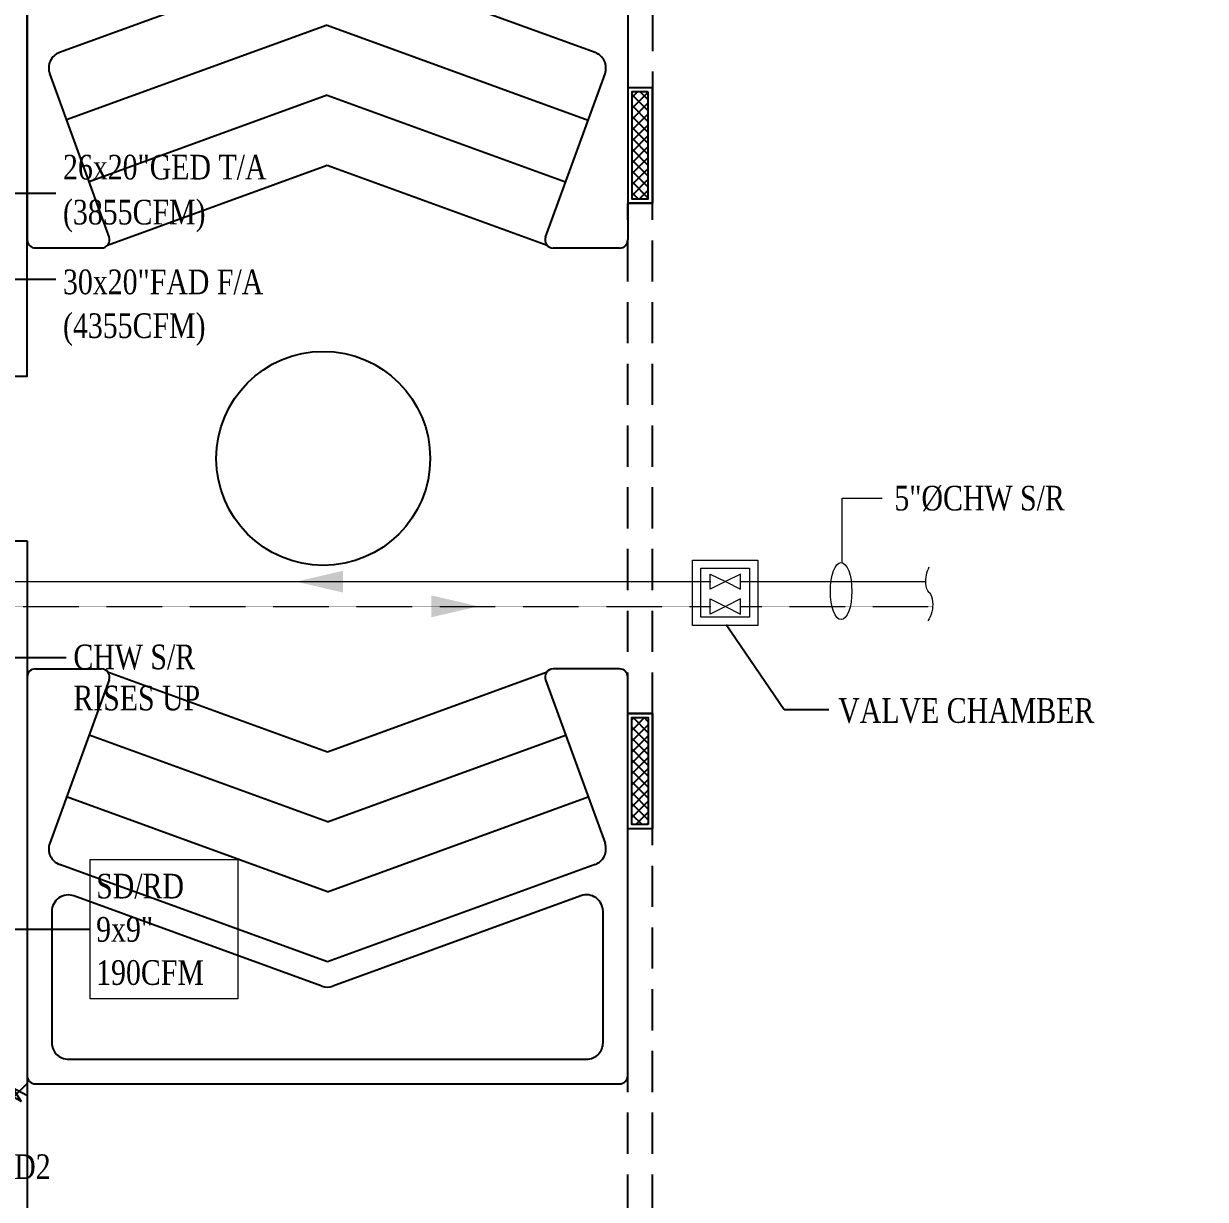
# Model space of a CAD drawing. Extents: x 278386 to 404536, y 8015 to 97114.
# Drawn here: x 346384 to 360749, y 40331 to 54619 of the extents above; entities that cross this region are included whole.
import ezdxf

# ---------------------------------------------------------------- set-up
doc = ezdxf.new("R2010")
doc.units = 0
doc.header["$LTSCALE"] = 2
doc.header["$MEASUREMENT"] = 0
for name, pattern in [('1-BLOCK-A_FLOOR PLAN$0$HIDDEN', [0.375, 0.25, -0.125]), ('1-BLOCK-A_FLOOR PLAN$0$HIDDEN2', [0.1875, 0.125, -0.0625]), ('HIDDEN', [0.375, 0.25, -0.125])]:
    doc.linetypes.add(name, pattern=pattern)
doc.layers.get('0').update_dxf_attribs({"color": 1})
doc.layers.add('-D', color=2, linetype='Continuous', lineweight=13)
doc.layers.add('-DT', color=4, linetype='Continuous', lineweight=13)
for name, color, linetype in [('1-BLOCK-A_FLOOR PLAN$0$ARCH', 1, '1-BLOCK-A_FLOOR PLAN$0$HIDDEN2'), ('1-BLOCK-A_FLOOR PLAN$0$CLADDING', 1, 'Continuous'), ('1-BLOCK-A_FLOOR PLAN$0$COL-HAT', 1, 'Continuous'), ('1-BLOCK-A_FLOOR PLAN$0$COLUMN', 1, 'Continuous'), ('1-BLOCK-A_FLOOR PLAN$0$HRAIL', 1, 'Continuous'), ('1-BLOCK-A_FLOOR PLAN$0$PAV', 1, 'Continuous'), ('1-BLOCK-A_FLOOR PLAN$0$STAIR', 1, 'Continuous'), ('ex text', 93, 'Continuous'), ('ext', 93, 'Continuous'), ('TITLE-A$0$1-BLOCK-A_FLOOR PLAN$0$ROAD', 1, 'Continuous')]:
    doc.layers.add(name, color=color, linetype=linetype)
doc.styles.add('DIMTEXT', font='romans.shx', dxfattribs={"width": 0.75})
doc.styles.add('IBA', font='romantic.ttf', dxfattribs={"width": 0.8, "height": 0.3})
doc.dimstyles.new('LEADER', dxfattribs={"dimscale": 0.2, "dimtxt": 1.8, "dimasz": 2, "dimexe": 2, "dimexo": 1.5, "dimgap": 1, "dimtad": 1, "dimlfac": 100, "dimzin": 13, "dimdsep": 46, "dimtxsty": 'DIMTEXT', "dimcen": 1.5, "dimdle": 2, "dimclrd": 4, "dimclre": 256, "dimclrt": 4, "dimadec": 0, "dimazin": 0, "dimtfac": 1, "dimtix": 1, "dimtmove": 2, "dimatfit": 0, "dimfxl": 2, "dimtolj": 1, "dimtzin": 13, "dimarcsym": 0})
pattern_1 = [(45, (0, -4), (-0.06629126073623882, 0.06629126073623884), []), (135, (0, -4), (-0.06629126073623884, -0.06629126073623882), [])]

# ---------------------------------------------------------------- blocks, each defined once
blk = doc.blocks.new('CR')
at = {"layer": 'ext'}
for p, q in [((2.739221332348478, 2.723460800644318), (4.860541675908138, 4.844781144203978)), ((3.909599179527589, 4.834337319062257), (4.527367001286223, 3.692262799259936)), ((3.433219105741472, 4.383097850155622), (4.071152569732533, 3.261188972585671)), ((4.527367001286223, 3.692262799259936), (3.433219105741472, 4.383097850155622))]:
    blk.add_line(p, q, dxfattribs=at)
blk.add_circle((0, 0), 1.108861917819384, dxfattribs=at)
blk.add_solid([(2.974923592743892, 2.487758540248706), (2.503519071952923, 2.959163061039732), (1.325007769975343, 1.309247238271126)], dxfattribs=at)
blk = doc.blocks.new('1-BLOCK-A_FLOOR PLAN', base_point=(138.4295842972385, 17.08714958300015))
at = {"layer": '1-BLOCK-A_FLOOR PLAN$0$COL-HAT'}
h = blk.add_hatch(dxfattribs=at)
h.set_pattern_fill('ANSI37', color=8, scale=0.75, style=0)
h.set_pattern_definition(pattern_1)
h.paths.add_polyline_path([(90.05000240868765, 60.55429273128013), (89.85000061658066, 60.55429287089252), (89.85000003151212, 59.25429286396666), (90.05000182361317, 59.25429272435422)])
h = blk.add_hatch(dxfattribs=at)
h.set_pattern_fill('ANSI37', color=8, scale=0.75, style=0)
h.set_pattern_definition(pattern_1)
h.paths.add_polyline_path([(90.05000182361317, 52.95000016677246), (89.85000003151212, 52.95000002716002), (89.85000061658066, 51.65000002023416), (90.05000240868766, 51.65000015984656)])
at = {"layer": '1-BLOCK-A_FLOOR PLAN$0$ARCH', "color": 8, "linetype": '1-BLOCK-A_FLOOR PLAN$0$HIDDEN'}
for p, q in [((89.80000000000508, 66.80134682800136), (89.80000536412854, 60.60134619054614)), ((90.10000043369087, 66.80134682800139), (90.10000715623566, 60.60134664102611)), ((89.80000000000187, 53.00000011164889), (89.79999999802115, 59.19999984831357)), ((90.10000179210921, 53.00000019389874), (90.1000001057829, 59.20000000000005)), ((89.80000000000508, 45.40000000000015), (89.80000536412854, 51.60000063745537)), ((90.10000043369087, 45.40000000000013), (90.10000715623566, 51.60000018697539))]:
    blk.add_line(p, q, dxfattribs=at)
at = {"layer": '1-BLOCK-A_FLOOR PLAN$0$CLADDING', "color": 8}
for p, q in [((90.10000715623566, 60.60429270415131), (89.80000107037148, 60.60429289801868)), ((90.10000244019172, 60.60429270415402), (90.1000017921158, 59.20429269722795)), ((90.10000179210921, 59.20429269722795), (89.80000000000877, 59.20429289109294)), ((81.35000000082408, 55.10000000000004), (82.50000000064695, 55.10000000000008)), ((82.50000000064695, 55.10000000000008), (82.4999999999169, 44.89999999999936)), ((90.10000179210921, 53.00000019389874), (89.80000000000877, 53.00000000003374)), ((90.10000244019172, 51.60000018697266), (90.1000017921158, 53.00000019389874)), ((90.10000715623566, 51.60000018697539), (89.80000107037148, 51.59999999310799))]:
    blk.add_line(p, q, dxfattribs=at)
for points in [[(81.30000000082418, 57.0006734140006), (81.35000000082418, 57.00067341400065), (81.35000000082408, 57.10000000000007), (82.50000000040592, 57.10000000000009), (82.49999999992417, 67.29865317197468)], [(90.10000715623568, 60.60429270415125), (89.80000064808436, 60.60429289801885), (89.80000000000845, 59.204292891093), (90.10000179210914, 59.20429269722789), (90.10000244019164, 60.60429270415398)], [(90.10000715623568, 51.60000018697544), (89.80000064808436, 51.59999999310784), (89.80000000000845, 53.00000000003368), (90.10000179210914, 53.00000019389879), (90.10000244019164, 51.60000018697271)]]:
    blk.add_lwpolyline(points, dxfattribs=at)
at = {"layer": '1-BLOCK-A_FLOOR PLAN$0$COLUMN', "color": 8}
for points in [[(90.05000240868765, 60.55429273128013), (89.85000061658066, 60.55429287089252), (89.85000003151212, 59.25429286396667), (90.05000182361317, 59.25429272435422)], [(90.05000240868765, 51.65000015984655), (89.85000061658066, 51.65000002023416), (89.85000003151212, 52.95000002716002), (90.05000182361317, 52.95000016677246)]]:
    blk.add_lwpolyline(points, close=True, dxfattribs=at)
at = {"layer": '1-BLOCK-A_FLOOR PLAN$0$HRAIL', "color": 8}
blk.add_circle((86.09897997558875, 56.10067341400075), 1.3, dxfattribs=at)
at = {"layer": '1-BLOCK-A_FLOOR PLAN$0$PAV', "color": 8}
for p, q in [((82.50000455688888, 63.59999544351966), (82.50025428348624, 58.75748200595154)), ((89.80000000000197, 63.59865336600816), (89.80000000000186, 58.75614052881122)), ((86.14713005219402, 62.21733780801243), (82.89355632939612, 61.03313381792337)), ((89.40440362178137, 61.03178718382063), (86.14713005219402, 62.21733780801243)), ((83.49653990586285, 58.79168917724648), (82.7740218339041, 60.77679126510105)), ((88.80142004531476, 58.79034254314377), (89.52393811727339, 60.77544463099831)), ((82.60025428335325, 58.65748716291393), (83.40257064378426, 58.65748716291391)), ((89.70000000000189, 58.65614052881122), (88.89538930739329, 58.6561405288112)), ((82.50025428348624, 53.44256482204997), (82.50000455688888, 48.60005138448184)), ((82.60025428335325, 53.54255966508757), (83.40257064378426, 53.54255966508759)), ((89.70000000000189, 53.54255966508757), (88.89538930739329, 53.54255966508759)), ((89.80000000000197, 48.60004682789062), (89.80000000000186, 53.44255966508756)), ((83.49653990586285, 53.40835765075503), (82.7740218339041, 51.42325556290045)), ((88.80142004531476, 53.40835765075502), (89.52393811727339, 51.42325556290048)), ((86.14897997558877, 49.98203570293773), (82.89355632939612, 51.16691301007813)), ((89.40440362178137, 51.16691301007816), (86.14897997558877, 49.98203570293773)), ((86.08057594628717, 49.68767940154689), (83.06849953542428, 50.78398555865406)), ((89.23159597137303, 50.78476283739403), (86.21738400362086, 49.68767940151926)), ((82.80009550692711, 50.59605614768864), (82.80002278376259, 49.00005594107036)), ((89.50000000000196, 49.00004682789078), (89.5000000000019, 50.59682431322367)), ((83.00002278355491, 48.80004682789304), (89.3000000000019, 48.80004682789077)), ((82.60000455678501, 48.50004682789321), (89.7000000000019, 48.5000468278906))]:
    blk.add_line(p, q, dxfattribs=at)
for centre, radius, start, end in [((82.96196035806128, 60.84519529376618), 0.2, 110, 200.0000000000004), ((89.33599959311621, 60.84384865966345), 0.2, 339.9999999999999, 69.99999999999993), ((82.60025428335325, 58.75748716291393, -1.284669615879743e-09), 0.1, 180.0029547218055, 269.9999999999984), ((83.40257064378426, 58.75748716291391), 0.1, 269.9999999999984, 20.00000000000042), ((88.89538930739329, 58.7561405288112), 0.1, 160, 270), ((89.70000000000189, 58.75614052881122), 0.1, 270.0000000000016, 359.9999999999992), ((82.60025428335325, 53.44255966508757), 0.1, 90.00000000000159, 179.9970452781945), ((83.40257064378426, 53.44255966508759), 0.1, 339.9999999999995, 90.00000000000159), ((88.89538930739329, 53.44255966508759), 0.1, 90, 200), ((89.70000000000189, 53.44255966508756), 0.1, 8.651108733580766e-13, 89.99999999999838), ((82.96196035806128, 51.35485153423532), 0.2, 159.9999999999996, 249.9999999999999), ((89.33599959311621, 51.35485153423534), 0.2, 290.0000000000001, 20.00000000000036), ((83.0000955067195, 50.59604703451132), 0.2, 69.99999998790915, 179.9973892670071), ((89.30000000000192, 50.59682431322366, -2.348400391136098e-08), 0.2, 1.704777309264445e-12, 109.9999999889559), ((86.14897997499196, 49.87561792568963, 3.711459932707893e-09), 0.2, 249.9999999879101, 289.9999999889548), ((83.00002278355498, 49.00004682789303), 0.2, 179.9973892670066, 269.9999999999788), ((89.30000000000197, 49.00004682789078), 0.2, 269.9999999999788, 1.628443996909321e-12), ((82.60000455678505, 48.60004682789318), 0.1, 179.9973892670066, 269.9999999999788), ((89.70000000000195, 48.60004682789062), 0.1, 269.9999999999788, 8.142219984546603e-13)]:
    blk.add_arc(centre, radius, start, end, dxfattribs=at)
at = {"layer": '1-BLOCK-A_FLOOR PLAN$0$STAIR', "color": 8}
for p, q in [((86.14713005219396, 61.3659955900317), (82.97923391989951, 60.21297569262944)), ((86.14713005219396, 61.3659955900317), (89.31872603127803, 60.21162905852675)), ((86.14713005219403, 60.51465337205099), (83.25285003456003, 59.46122159600074)), ((86.14713005219403, 60.51465337205099), (89.04510991661752, 59.45987496189802)), ((83.47799213857661, 58.69182440236211), (86.147130052194, 59.66331115407021)), ((86.147130052194, 59.66331115407021), (88.81996781260094, 58.69047776825938)), ((83.47799213857661, 53.5082224256394), (86.14897997558874, 52.53606235687992)), ((86.14897997558874, 52.53606235687992), (88.81996781260094, 53.50822242563941)), ((86.14897997558876, 51.68472013889917), (83.25285003456003, 52.73882523200076)), ((86.14897997558876, 51.68472013889917), (89.04510991661752, 52.73882523200076)), ((86.14897997558873, 50.83337792091845), (82.97923391989951, 51.98707113537206)), ((86.14897997558873, 50.83337792091845), (89.31872603127803, 51.98707113537203))]:
    blk.add_line(p, q, dxfattribs=at)
blk = doc.blocks.new('A$C51B27907')
blk.add_blockref('1-BLOCK-A_FLOOR PLAN', (123.970737410019, 2.307192947193583))
blk = doc.blocks.new('IV')
for p, q in [((0, -2.842170943040401e-14), (-1.230848114822379, 1.024000000000001)), ((-1.230848114822379, 1.024000000000001), (-1.230848114822379, -1.024000000000001)), ((0, -2.842170943040401e-14), (1.230848114822379, 1.024000000000001)), ((1.230848114822379, 1.024000000000001), (1.230848114822379, -1.024000000000001)), ((-1.230848114822379, -1.024000000000001), (0, -2.842170943040401e-14)), ((1.230848114822379, -1.024000000000001), (0, -2.842170943040401e-14))]:
    blk.add_line(p, q)
blk = doc.blocks.new('FIN')
blk.add_lwpolyline([(-1.569081409233053, -0.1506030788216535, -0.1193593838928882), (-1.054820735589337, 0.2292804977540177, -0.1352342616695263), (-0.4930348251474914, 0.302610618303448, -0.2222018966927264), (0.02058831777218995, -0.03121884685691168, 0.2288074667956957), (0.5248470787171993, -0.3500171055566841, 0.1132653020791441), (0.9991642259726783, -0.2968279682627313, 0.1013977267620141), (1.455481962250693, -0.02370324362658138)], format="xyb")
blk = doc.blocks.new('ARR')
at = {"linetype": 'Continuous'}
blk.add_solid([(0.001281864179754955, 0.5095095674024153), (0.001281864179754955, -0.5125088826552036), (2.194833789436195, -0.001499657626393258)], dxfattribs=at)

msp = doc.modelspace()

# ---------------------------------------------------------------- linework, layer by layer
at = {"layer": '-D'}
msp.add_lwpolyline([(347194.1024824044, 44460.41763813603), (348986.7086160617, 44460.41763813603), (348986.7086160617, 42769.36304376307), (347194.1024824044, 42769.36304376307)], close=True, dxfattribs=at)
at = {"layer": '-DT'}
for p, q in [((356332.4674977836, 48068.48655193707), (356332.4674977836, 48852.22649974642)), ((356332.4674977836, 48852.22649974642), (356821.221676684, 48852.22649974642)), ((345283.5797575387, 47837.30624967942), (354738.7583836344, 47837.30624967942)), ((355093.9432264923, 47837.30624967942), (357346.0645713175, 47837.30624967942))]:
    msp.add_line(p, q, dxfattribs=at)
at = {"layer": '-DT', "linetype": 'HIDDEN', "ltscale": 0.6}
for p, q in [((345151.9625064024, 47537.30624967943), (354737.1936607597, 47537.30624967943)), ((355100.2021179908, 47537.30624967943), (357429.5651691355, 47537.30624967943))]:
    msp.add_line(p, q, dxfattribs=at)
at = {"layer": '-DT'}
for points in [[(355307.8961647641, 47306.51085144554), (354513.8961647639, 47306.51085144554), (354513.8961647639, 48100.51085144554), (355307.8961647641, 48100.51085144554)], [(355207.8961647641, 47406.51085144554), (354613.8961647639, 47406.51085144554), (354613.8961647639, 48000.51085144554), (355207.8961647641, 48000.51085144554)]]:
    msp.add_lwpolyline(points, close=True, dxfattribs=at)
msp.add_ellipse((356321.1012058287, 47722.05092223163), major_axis=(0, -346.4356297054394), ratio=0.3770495551777225, dxfattribs=at)
at = {"layer": 'TITLE-A$0$1-BLOCK-A_FLOOR PLAN$0$ROAD'}
msp.add_arc((363923.2161772762, 70117.53121656297), 24330.00593228986, 5.143051702369775, 5.143051702369775, dxfattribs=at)

# ---------------------------------------------------------------- block references
at = {"layer": '-DT'}
for name, p, xscale, yscale, zscale, rotation in [('FIN', (357395.1221538484, 47700.3193031339), 216.6059770561333, -125.8470496875645, 216.6059770561333, 90), ('CR', (345690.7466171961, 41000.48454181891), -151.1999999999887, 151.2000000000171, 151.2, 270)]:
    msp.add_blockref(name, p, dxfattribs=dict(at, xscale=xscale, yscale=yscale, zscale=zscale, rotation=rotation))
for name, p, xscale, yscale, zscale in [('ARR', (350268.1724987959, 47837.54619489965), -259.9999999999909, 260.0000000000051, 260), ('IV', (354913.9166678654, 47837.30624967942), 149.9693233608355, -90.82772270934925, 149.9693233608355), ('ARR', (351341.0619357821, 47537.69616066229), 259.9999999999909, 259.9999999999909, 259.9999999999909), ('IV', (354913.9166678654, 47537.30624967943), 149.9693233608355, -90.82772270934925, 149.9693233608355)]:
    msp.add_blockref(name, p, dxfattribs=dict(at, xscale=xscale, yscale=yscale, zscale=zscale))
at = {"layer": 'ext', "linetype": 'Continuous', "xscale": 1000, "yscale": 1000, "zscale": 1000}
msp.add_blockref('A$C51B27907', (278385.8025969506, 8014.523211174377), dxfattribs=at)

# ---------------------------------------------------------------- texts
at = {"layer": '-DT', "style": 'IBA', "width": 0.8}
for s, p in [('5"%%CCHW S/R', (356968.3813457917, 48702.56186259689)), ('CHW S/R', (346988.7403582417, 46772.52316998064)), ('RISES UP', (346988.7403582417, 46273.52293206709)), ('VALVE CHAMBER', (356286.3985926181, 46121.66480380435)), ('SD/RD', (347265.8070660692, 43987.49569029571)), ('9x9"', (347265.8070660692, 43462.49569029571)), ('190CFM', (347265.8070660692, 42937.49569029571))]:
    msp.add_text(s, height=300, dxfattribs=at).set_placement(p)
at = {"layer": 'ex text', "color": 7, "style": 'IBA', "width": 0.8}
for s, p in [('26x20"GED T/A', (346862.7777797388, 52724.65771638713)), ('(3855CFM)', (346862.7777797388, 52177.95149042606)), ('30x20"FAD F/A', (346862.7777797388, 51330.33358511497)), ('(4355CFM)', (346862.7777797388, 50798.49505475395))]:
    msp.add_text(s, height=300, dxfattribs=at).set_placement(p)
at = {"layer": 'ex text', "color": 180, "style": 'IBA', "width": 0.8}
msp.add_text('ED2', height=300, dxfattribs=at).set_placement((346048.1223082209, 40577.66776810308))

# ---------------------------------------------------------------- leaders
at = {"layer": '-DT'}
for points in [[(345142.345834802, 52558.24200149305), (346776.6564192376, 52558.24200149305)], [(345142.345834802, 51514.55016349661), (346776.6564192376, 51514.55016349661)], [(345245.7252665679, 47607.44239064866), (345951.5743732504, 46916.47479096886), (346902.3096581124, 46916.47479096886)], [(354922.4330862708, 47316.81911744539), (355627.1484233542, 46283.19118185931), (356172.7348675492, 46283.19118185931)], [(344455.0005163891, 43614.89034094955), (347194.1024824044, 43614.89034094955)]]:
    msp.add_leader(points, dimstyle='LEADER', override={"dimgap": 1, "dimtad": 0}, dxfattribs=at)

doc.saveas('drawing.dxf')
